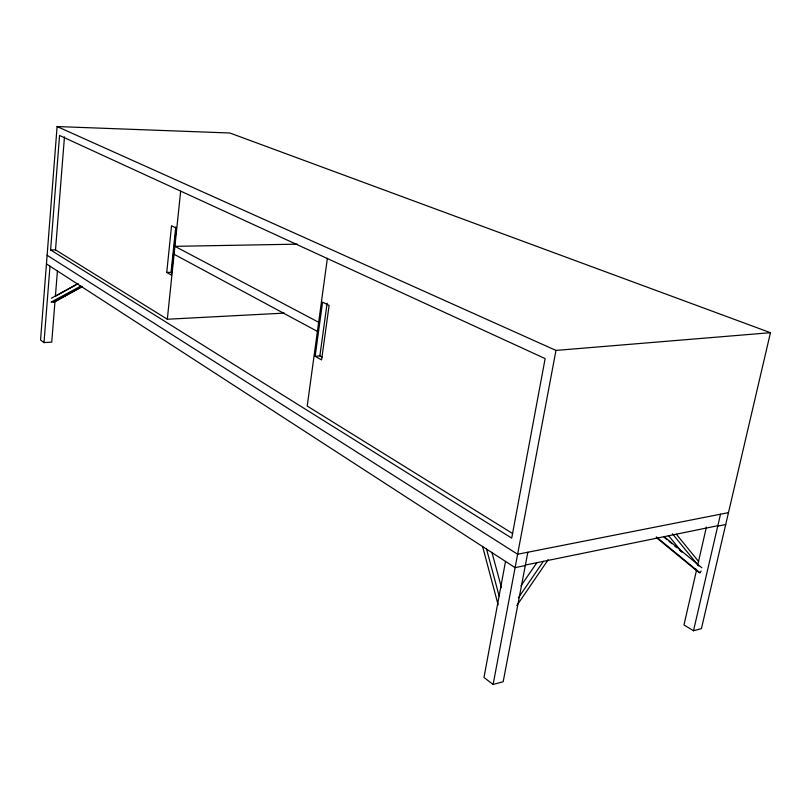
<?xml version="1.0" encoding="UTF-8"?>
<svg xmlns="http://www.w3.org/2000/svg" width="811" height="811" viewBox="0 0 811 811"><rect width="100%" height="100%" fill="white"/><g stroke="black" fill="none" stroke-linecap="round" stroke-linejoin="round"><path stroke-width="1.22" d="M696.588 569.89L683.977 624.936L693.506 630.745L701.424 628.626L770.45 332.692L229.878 132.994L57.094 126.546L40.55 339.971L43.997 342.597L51.732 342.13L55.026 300.932M50.606 249.95L59.548 135.467L545.134 358.594L511.711 538.109L50.606 249.95L55.513 249.859L167.319 319.24L284.245 313.107M43.997 342.597L49.978 266.17M55.513 249.859L64.464 136.887M55.422 295.934L57.419 270.965M166.742 272.455L171.547 225.752L176.251 228.124L171.364 275.061L166.742 272.455L171.04 272.324L175.754 226.979M167.319 319.24L180.65 191.264M327.38 258.303L307.217 406.058L512.714 533.577M315.155 356.282L322.565 302.138L329.114 305.453L321.582 359.912L315.155 356.282L319.869 355.928L322.018 357.134M319.869 355.928L327.137 303.142M505.527 561.425L483.974 677.489L493.118 684.454L503.175 681.757L527.839 552.23M493.118 684.454L555.971 350.423L770.45 332.692M697.713 565.003L706.401 527.079M693.506 630.745L720.492 514.215M516.81 605.604L548.155 559.732M518.381 597.829L543.411 561.313M521.007 585.765L536.75 562.885M656.352 537.581L696.973 570.974L699.903 572.759L701.089 571.096M55.016 296.471L77.907 283.617M53.931 302.351L82.296 286.405M51.438 298.164L77.927 283.809M51.083 302.118L80.907 286.03M82.458 286.607L53.739 302.067L51.965 302.097M525.396 565.034L717.836 525.7M525.305 565.541L515.097 567.629L46.45 263.889M717.725 526.157L725.703 524.524M728.481 512.633L517.621 554.248L47.119 255.272M297.262 244.152L174.912 246.341L318.652 322.271M57.094 126.546L555.971 350.423M174.091 254.269L317.405 331.405M656.302 536.902L699.903 572.759M664.168 536.659L701.89 567.812M664.199 537.348L667.088 539.741M669.024 541.332L671.924 543.725M674.813 546.117L676.749 547.709M679.648 550.101L681.575 551.693M676.323 534.185L698.595 561.476M672.41 533.76L698.697 566.017M668.477 535.524L681.98 552.109M695.473 568.704L697.855 571.633M491.922 552.321L501.472 587.651M486.367 548.398L499.13 595.984M482.565 546.391L498.147 604.884"/></g></svg>
